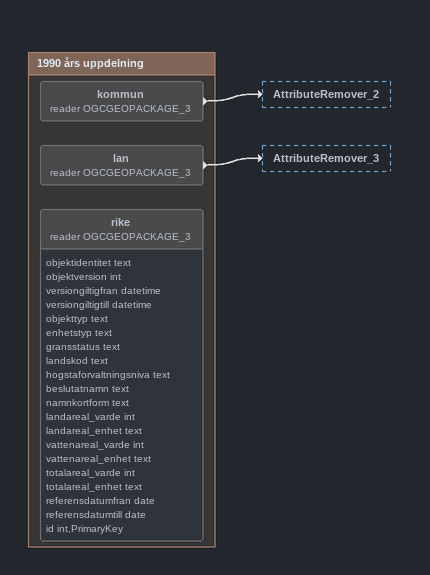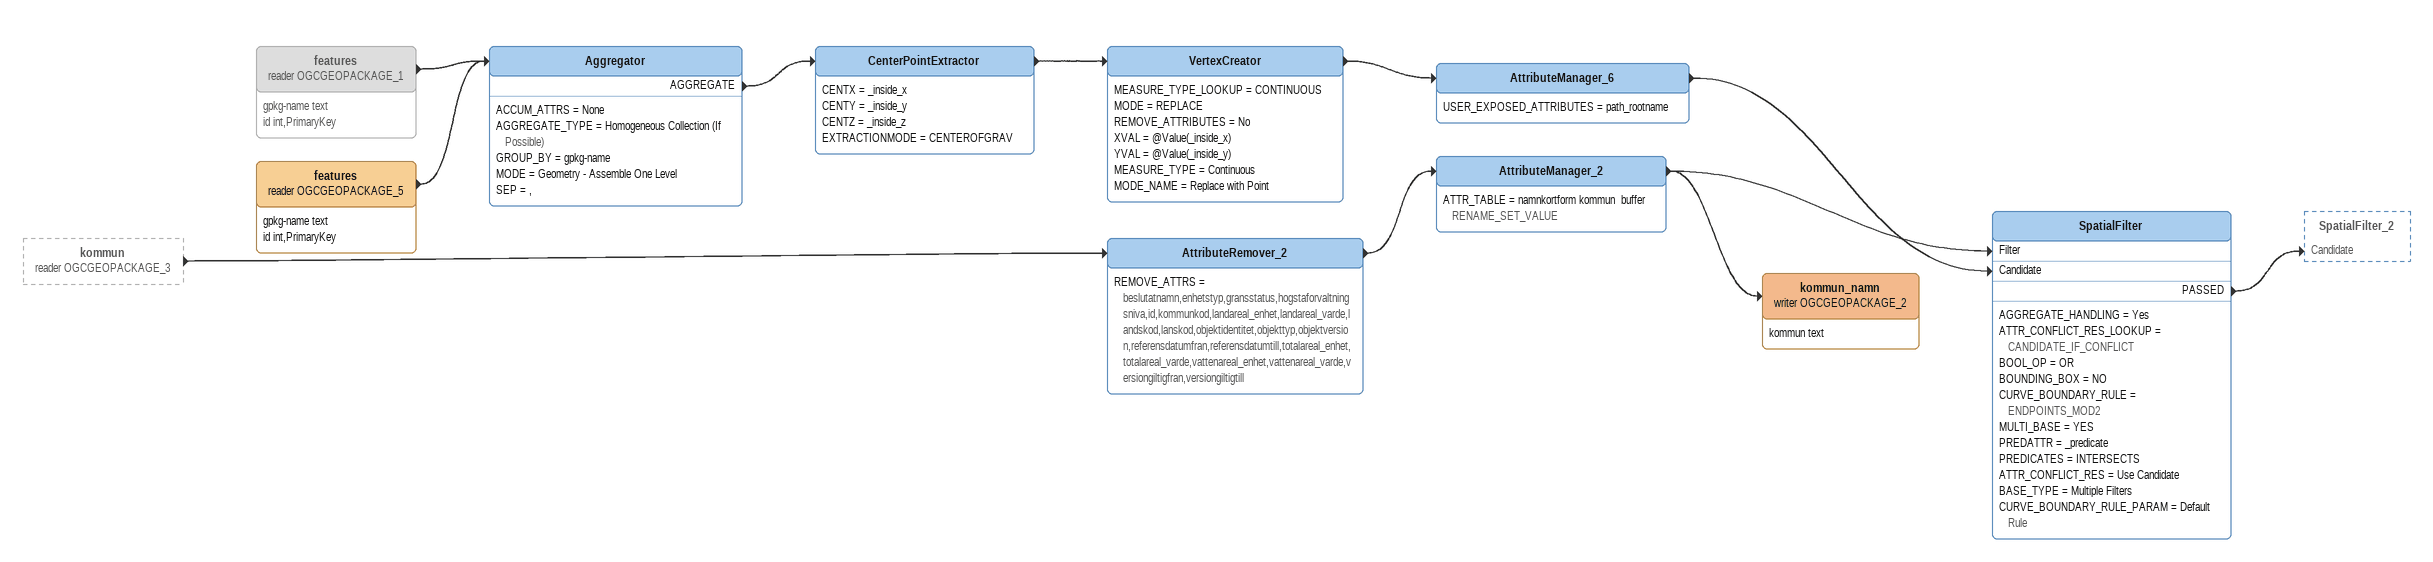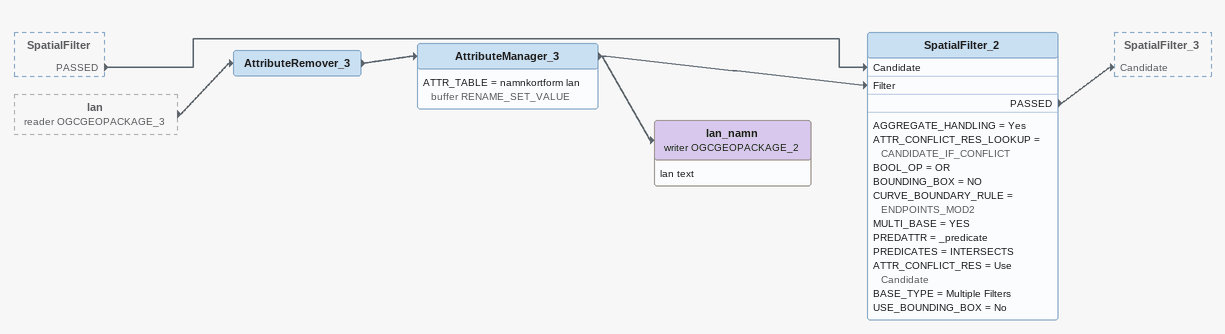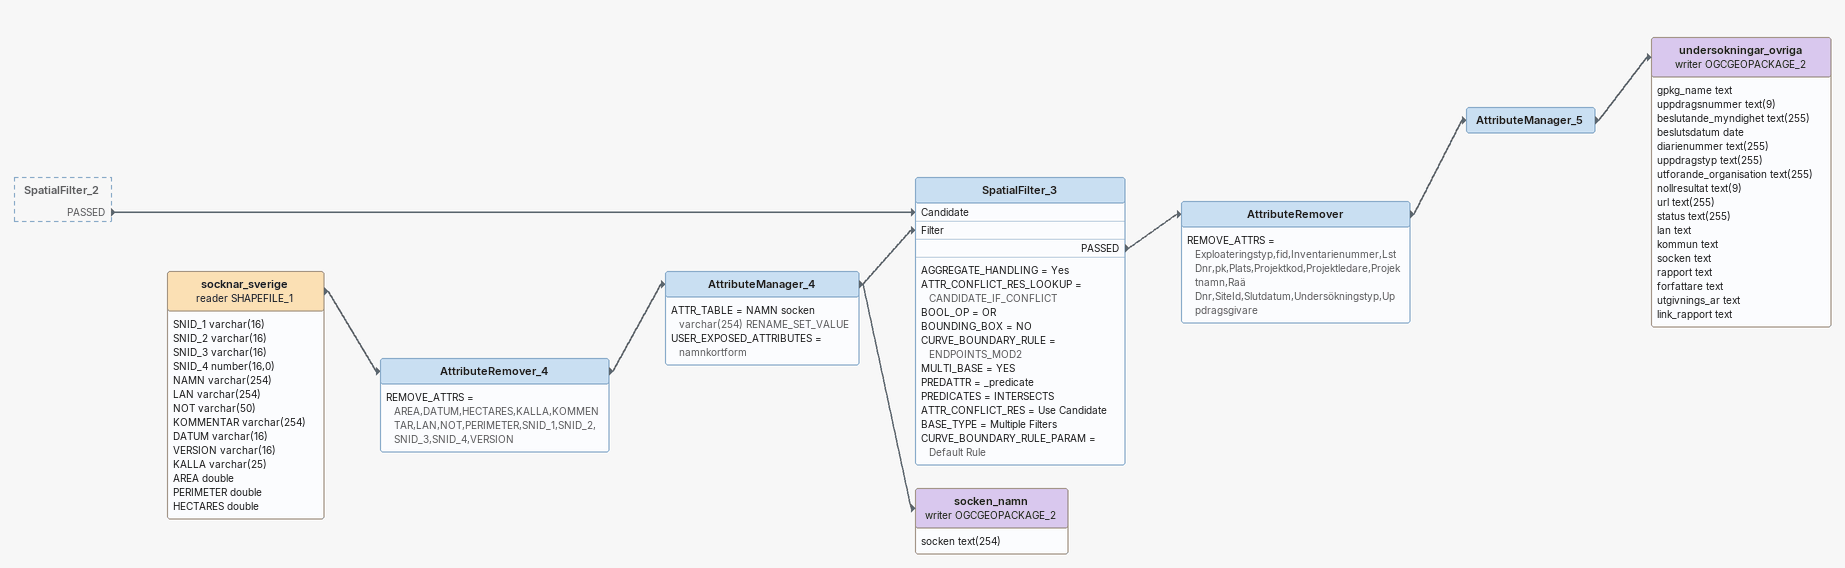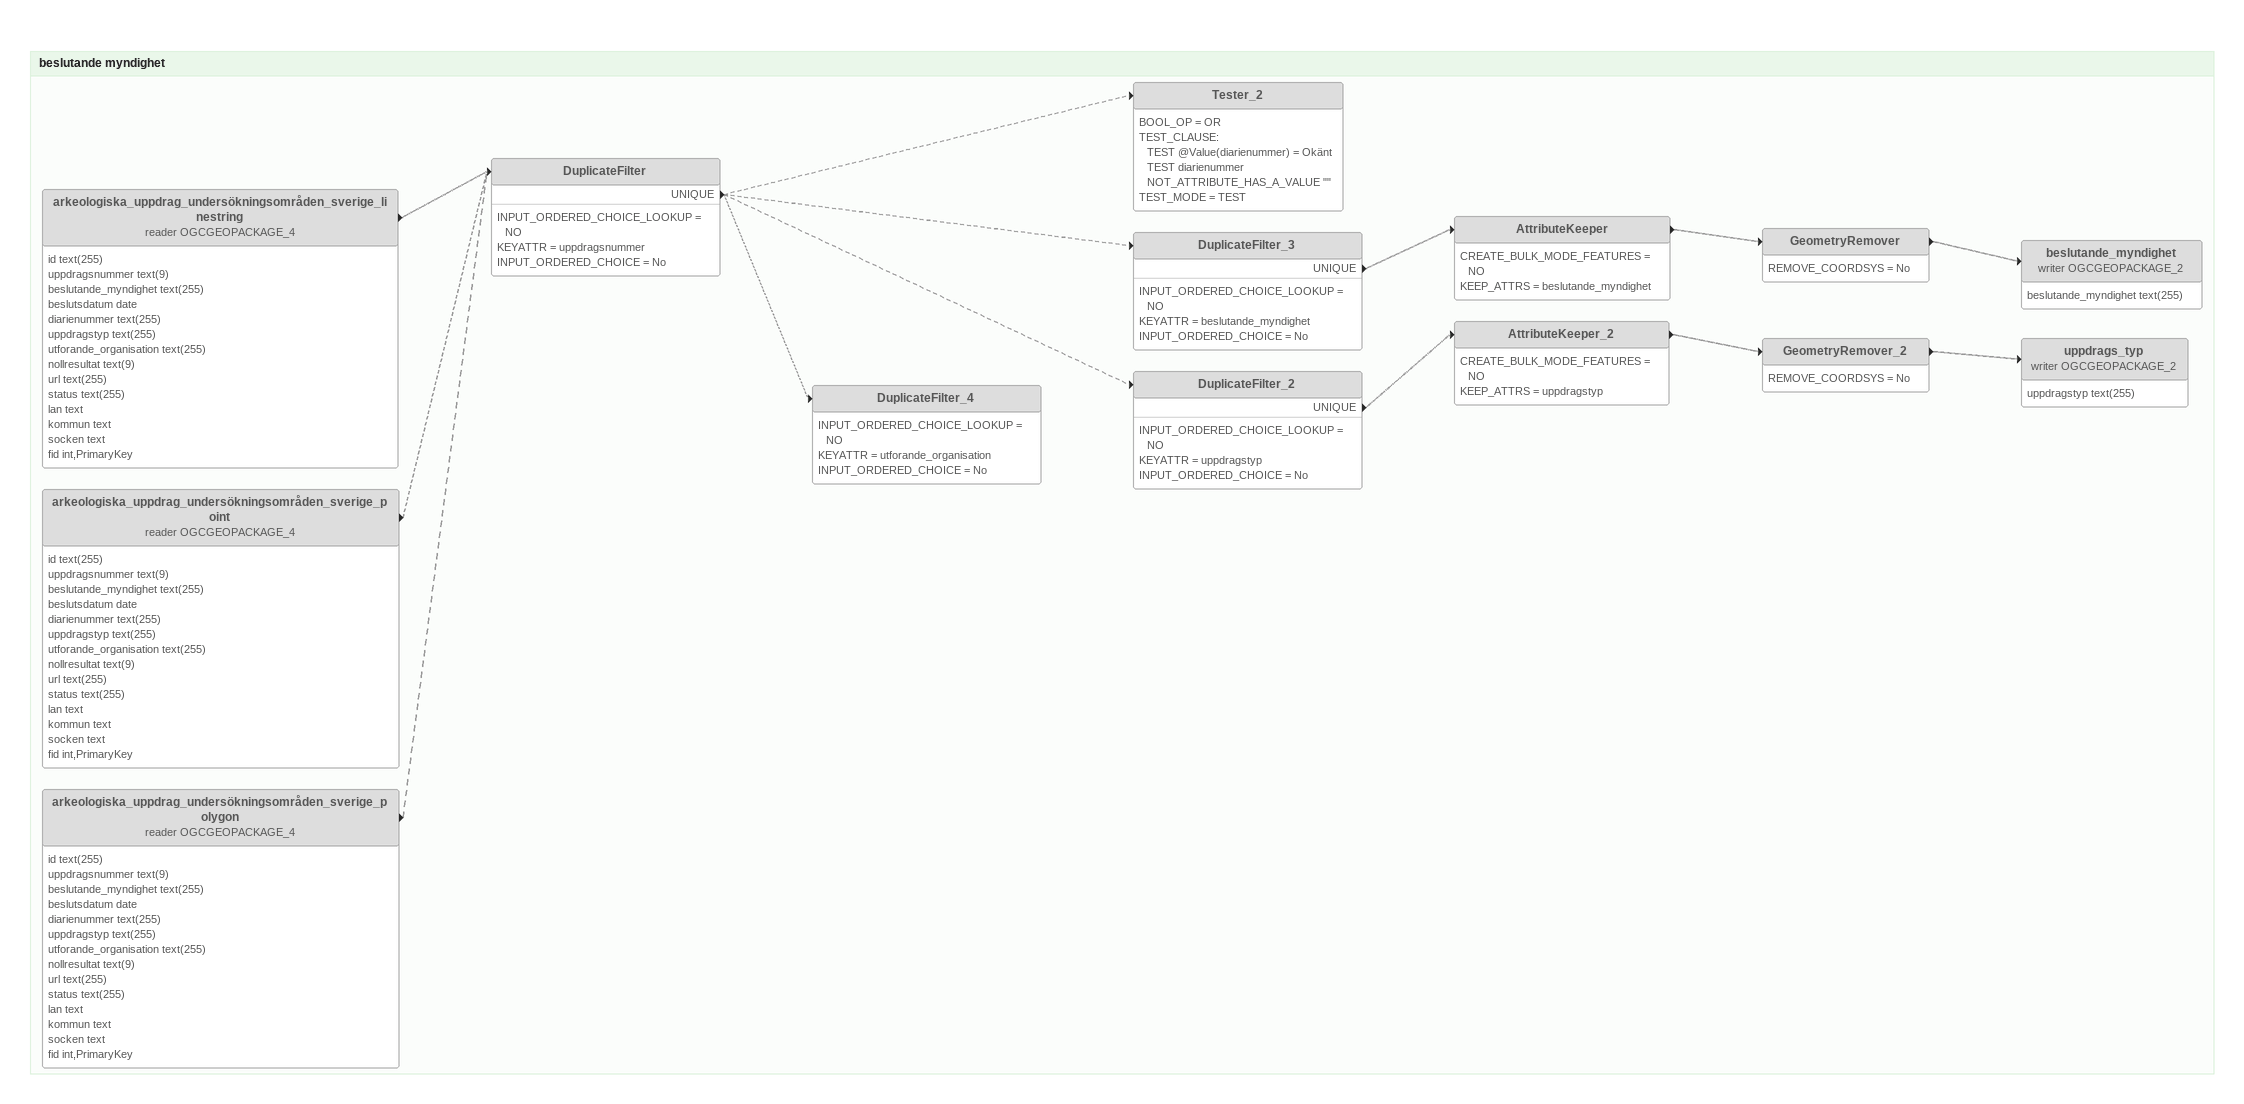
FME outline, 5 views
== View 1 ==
Bookmark: 1990 års uppdelning
kommun (reader OGCGEOPACKAGE_3) [off]
    -> AttributeRemover_2
lan (reader OGCGEOPACKAGE_3) [off]
    -> AttributeRemover_3
rike (reader OGCGEOPACKAGE_3) [off]
    attributes: objektidentitet text, objektversion int, versiongiltigfran datetime, versiongiltigtill datetime, objekttyp text, enhetstyp text, gransstatus text, landskod text, hogstaforvaltningsniva text, beslutatnamn text, namnkortform text, landareal_varde int, landareal_enhet text, vattenareal_varde int, vattenareal_enhet text, totalareal_varde int, totalareal_enhet text, referensdatumfran date, referensdatumtill date, id int,PrimaryKey

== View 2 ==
kommun (reader OGCGEOPACKAGE_3) [outside]
    -> AttributeRemover_2
features (reader OGCGEOPACKAGE_1) [off]
    attributes: gpkg-name text, id int,PrimaryKey
    -> Aggregator
features (reader OGCGEOPACKAGE_5)
    attributes: gpkg-name text, id int,PrimaryKey
    -> Aggregator
Aggregator
    ACCUM_ATTRS = None
    AGGREGATE_TYPE = Homogeneous Collection (If Possible)
    GROUP_BY = gpkg-name
    MODE = Geometry - Assemble One Level
    SEP = ,
    AGGREGATE -> CenterPointExtractor
CenterPointExtractor
    CENTX = _inside_x
    CENTY = _inside_y
    CENTZ = _inside_z
    EXTRACTIONMODE = CENTEROFGRAV
    -> VertexCreator
VertexCreator
    MEASURE_TYPE_LOOKUP = CONTINUOUS
    MODE = REPLACE
    REMOVE_ATTRIBUTES = No
    XVAL = @Value(_inside_x)
    YVAL = @Value(_inside_y)
    MEASURE_TYPE = Continuous
    MODE_NAME = Replace with Point
    -> AttributeManager_6
AttributeManager_6
    USER_EXPOSED_ATTRIBUTES = path_rootname
    -> SpatialFilter [Candidate]
AttributeRemover_2
    REMOVE_ATTRS = beslutatnamn,enhetstyp,gransstatus,hogstaforvaltningsniva,id,kommunkod,landareal_enhet,landareal_varde,landskod,lanskod,objektidentitet,objekttyp,objektversion,referensdatumfran,referensdatumtill,totalareal_enhet,totalareal_varde,vattenareal_enhet,vattenareal_varde,versiongiltigfran,versiongiltigtill
    -> AttributeManager_2
AttributeManager_2
    ATTR_TABLE = namnkortform kommun  buffer RENAME_SET_VALUE
    -> SpatialFilter [Filter]
    -> kommun_namn (writer OGCGEOPACKAGE_2)
SpatialFilter
    AGGREGATE_HANDLING = Yes
    ATTR_CONFLICT_RES_LOOKUP = CANDIDATE_IF_CONFLICT
    BOOL_OP = OR
    BOUNDING_BOX = NO
    CURVE_BOUNDARY_RULE = ENDPOINTS_MOD2
    MULTI_BASE = YES
    PREDATTR = _predicate
    PREDICATES = INTERSECTS
    ATTR_CONFLICT_RES = Use Candidate
    BASE_TYPE = Multiple Filters
    CURVE_BOUNDARY_RULE_PARAM = Default Rule
    PASSED -> SpatialFilter_2 [Candidate]
kommun_namn (writer OGCGEOPACKAGE_2)
    attributes: kommun text

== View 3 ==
SpatialFilter [outside]
    PASSED -> SpatialFilter_2 [Candidate]
lan (reader OGCGEOPACKAGE_3) [outside]
    -> AttributeRemover_3
AttributeRemover_3
    -> AttributeManager_3
AttributeManager_3
    ATTR_TABLE = namnkortform lan  buffer RENAME_SET_VALUE
    -> SpatialFilter_2 [Filter]
    -> lan_namn (writer OGCGEOPACKAGE_2)
SpatialFilter_2
    AGGREGATE_HANDLING = Yes
    ATTR_CONFLICT_RES_LOOKUP = CANDIDATE_IF_CONFLICT
    BOOL_OP = OR
    BOUNDING_BOX = NO
    CURVE_BOUNDARY_RULE = ENDPOINTS_MOD2
    MULTI_BASE = YES
    PREDATTR = _predicate
    PREDICATES = INTERSECTS
    ATTR_CONFLICT_RES = Use Candidate
    BASE_TYPE = Multiple Filters
    USE_BOUNDING_BOX = No
    PASSED -> SpatialFilter_3 [Candidate]
lan_namn (writer OGCGEOPACKAGE_2)
    attributes: lan text

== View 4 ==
SpatialFilter_2 [outside]
    PASSED -> SpatialFilter_3 [Candidate]
socknar_sverige (reader SHAPEFILE_1)
    attributes: SNID_1 varchar(16), SNID_2 varchar(16), SNID_3 varchar(16), SNID_4 number(16,0), NAMN varchar(254), LAN varchar(254), NOT varchar(50), KOMMENTAR varchar(254), DATUM varchar(16), VERSION varchar(16), KALLA varchar(25), AREA double, PERIMETER double, HECTARES double
    -> AttributeRemover_4
AttributeRemover_4
    REMOVE_ATTRS = AREA,DATUM,HECTARES,KALLA,KOMMENTAR,LAN,NOT,PERIMETER,SNID_1,SNID_2,SNID_3,SNID_4,VERSION
    -> AttributeManager_4
AttributeManager_4
    ATTR_TABLE = NAMN socken  varchar(254) RENAME_SET_VALUE
    USER_EXPOSED_ATTRIBUTES = namnkortform
    -> SpatialFilter_3 [Filter]
    -> socken_namn (writer OGCGEOPACKAGE_2)
SpatialFilter_3
    AGGREGATE_HANDLING = Yes
    ATTR_CONFLICT_RES_LOOKUP = CANDIDATE_IF_CONFLICT
    BOOL_OP = OR
    BOUNDING_BOX = NO
    CURVE_BOUNDARY_RULE = ENDPOINTS_MOD2
    MULTI_BASE = YES
    PREDATTR = _predicate
    PREDICATES = INTERSECTS
    ATTR_CONFLICT_RES = Use Candidate
    BASE_TYPE = Multiple Filters
    CURVE_BOUNDARY_RULE_PARAM = Default Rule
    PASSED -> AttributeRemover
AttributeRemover
    REMOVE_ATTRS = Exploateringstyp,fid,Inventarienummer,Lst Dnr,pk,Plats,Projektkod,Projektledare,Projektnamn,Raä Dnr,SiteId,Slutdatum,Undersökningstyp,Uppdragsgivare
    -> AttributeManager_5
AttributeManager_5
    -> undersokningar_ovriga (writer OGCGEOPACKAGE_2)
undersokningar_ovriga (writer OGCGEOPACKAGE_2)
    attributes: gpkg_name text, uppdragsnummer text(9), beslutande_myndighet text(255), beslutsdatum date, diarienummer text(255), uppdragstyp text(255), utforande_organisation text(255), nollresultat text(9), url text(255), status text(255), lan text, kommun text, socken text, rapport text, forfattare text, utgivnings_ar text, link_rapport text
socken_namn (writer OGCGEOPACKAGE_2)
    attributes: socken text(254)

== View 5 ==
Bookmark: beslutande myndighet
arkeologiska_uppdrag_undersökningsområden_sverige_linestring (reader OGCGEOPACKAGE_4) [off]
    attributes: id text(255), uppdragsnummer text(9), beslutande_myndighet text(255), beslutsdatum date, diarienummer text(255), uppdragstyp text(255), utforande_organisation text(255), nollresultat text(9), url text(255), status text(255), lan text, kommun text, socken text, fid int,PrimaryKey
    -> DuplicateFilter [off]
arkeologiska_uppdrag_undersökningsområden_sverige_point (reader OGCGEOPACKAGE_4) [off]
    attributes: id text(255), uppdragsnummer text(9), beslutande_myndighet text(255), beslutsdatum date, diarienummer text(255), uppdragstyp text(255), utforande_organisation text(255), nollresultat text(9), url text(255), status text(255), lan text, kommun text, socken text, fid int,PrimaryKey
    -> DuplicateFilter [off]
arkeologiska_uppdrag_undersökningsområden_sverige_polygon (reader OGCGEOPACKAGE_4) [off]
    attributes: id text(255), uppdragsnummer text(9), beslutande_myndighet text(255), beslutsdatum date, diarienummer text(255), uppdragstyp text(255), utforande_organisation text(255), nollresultat text(9), url text(255), status text(255), lan text, kommun text, socken text, fid int,PrimaryKey
    -> DuplicateFilter [off]
DuplicateFilter [off]
    INPUT_ORDERED_CHOICE_LOOKUP = NO
    KEYATTR = uppdragsnummer
    INPUT_ORDERED_CHOICE = No
    UNIQUE -> DuplicateFilter_4 [off]
    UNIQUE -> DuplicateFilter_3 [off]
    UNIQUE -> Tester_2 [off]
    UNIQUE -> DuplicateFilter_2 [off]
Tester_2 [off]
    BOOL_OP = OR
    TEST_CLAUSE:
      TEST @Value(diarienummer) = Okänt
      TEST diarienummer NOT_ATTRIBUTE_HAS_A_VALUE ""
    TEST_MODE = TEST
DuplicateFilter_3 [off]
    INPUT_ORDERED_CHOICE_LOOKUP = NO
    KEYATTR = beslutande_myndighet
    INPUT_ORDERED_CHOICE = No
    UNIQUE -> AttributeKeeper [off]
AttributeKeeper [off]
    CREATE_BULK_MODE_FEATURES = NO
    KEEP_ATTRS = beslutande_myndighet
    -> GeometryRemover [off]
GeometryRemover [off]
    REMOVE_COORDSYS = No
    -> beslutande_myndighet (writer OGCGEOPACKAGE_2) [off]
beslutande_myndighet (writer OGCGEOPACKAGE_2) [off]
    attributes: beslutande_myndighet text(255)
DuplicateFilter_2 [off]
    INPUT_ORDERED_CHOICE_LOOKUP = NO
    KEYATTR = uppdragstyp
    INPUT_ORDERED_CHOICE = No
    UNIQUE -> AttributeKeeper_2 [off]
AttributeKeeper_2 [off]
    CREATE_BULK_MODE_FEATURES = NO
    KEEP_ATTRS = uppdragstyp
    -> GeometryRemover_2 [off]
GeometryRemover_2 [off]
    REMOVE_COORDSYS = No
    -> uppdrags_typ (writer OGCGEOPACKAGE_2) [off]
uppdrags_typ (writer OGCGEOPACKAGE_2) [off]
    attributes: uppdragstyp text(255)
DuplicateFilter_4 [off]
    INPUT_ORDERED_CHOICE_LOOKUP = NO
    KEYATTR = utforande_organisation
    INPUT_ORDERED_CHOICE = No
